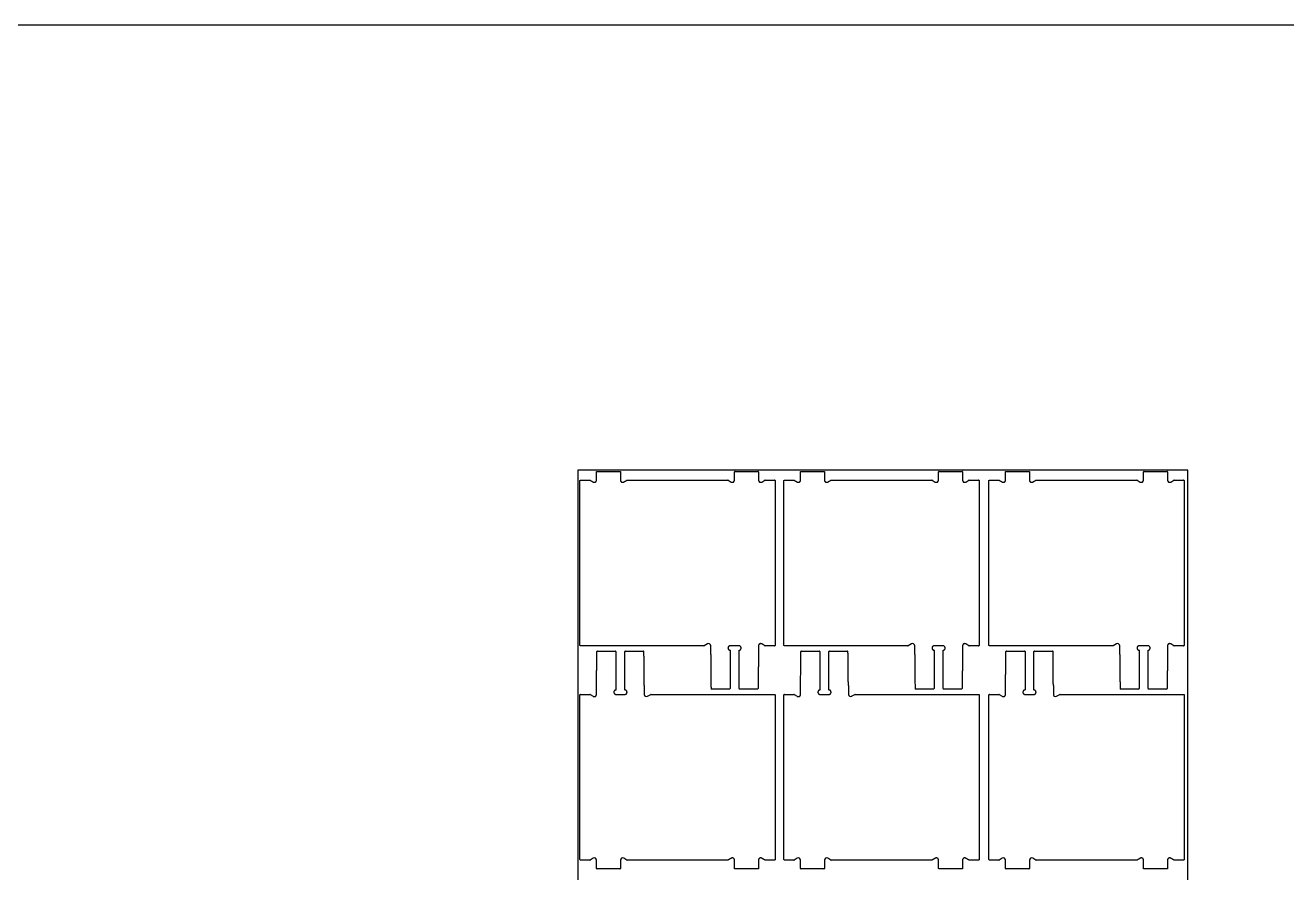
# Model space of a CAD drawing. Header units: millimetres. Extents: x -4641 to 5704, y -3753 to 2864.
# Drawn here: x 532 to 3118, y 1125 to 2864 of the extents above; entities that cross this region are included whole.
import ezdxf

# ---------------------------------------------------------------- set-up
doc = ezdxf.new("R2010")
doc.units = ezdxf.units.MM
doc.header["$MEASUREMENT"] = 0
doc.layers.add('Default', color=18, linetype='Continuous', true_color=0x000000)
doc.layers.add('Layer 02', color=1, linetype='Continuous', true_color=0xff0000)

msp = doc.modelspace()

# ---------------------------------------------------------------- linework, layer by layer
at = {"layer": 'Default'}
for p, q in [((1986, 1930.5, -0.1), (1986, 1947.5, -0.1)), ((1987, 1948.5, -0.1), (2034, 1948.5, -0.1)), ((2035, 1947.5, -0.1), (2035, 1930.5, -0.1)), ((2404.3, 1930.5, -0.1), (2404.3, 1947.5, -0.1)), ((2405.3, 1948.5, -0.1), (2452.3, 1948.5, -0.1)), ((2453.3, 1947.5, -0.1), (2453.3, 1930.5, -0.1)), ((2824.5, 1930.5, -0.1), (2824.5, 1947.5, -0.1)), ((2825.5, 1948.5, -0.1), (2872.5, 1948.5, -0.1)), ((2873.5, 1947.5, -0.1), (2873.5, 1930.5, -0.1)), ((1972.7, 1930.4, -0.1), (1979.2, 1926.6, -0.1)), ((2041.7, 1926.6, -0.1), (2048.3, 1930.4, -0.1)), ((2048.8, 1930.5, -0.1), (2068, 1930.5, -0.1)), ((2069, 1929.5, -0.1), (2069, 1591.5, -0.1)), ((2391, 1930.4, -0.1), (2397.5, 1926.6, -0.1)), ((2460, 1926.6, -0.1), (2466.5, 1930.4, -0.1)), ((2467, 1930.5, -0.1), (2486.3, 1930.5, -0.1)), ((2487.3, 1929.5, -0.1), (2487.3, 1591.5, -0.1)), ((2811.3, 1930.4, -0.1), (2817.8, 1926.6, -0.1)), ((2880.3, 1926.6, -0.1), (2886.8, 1930.4, -0.1)), ((2887.3, 1930.5, -0.1), (2906.5, 1930.5, -0.1)), ((2907.5, 1929.5, -0.1), (2907.5, 1591.5, -0.1)), ((1704.7, 1579.6, -0.1), (1741.8, 1579.6, -0.1)), ((1742.8, 1578.6, -0.1), (1742.8, 1500.4, -0.1)), ((1761.1, 1500.4, -0.1), (1761.1, 1578.6, -0.1)), ((1762.1, 1579.6, -0.1), (1799.2, 1579.6, -0.1)), ((1930.2, 1594.4, -0.1), (1923.7, 1590.7, -0.1)), ((1937, 1572.5, -0.1), (1937, 1590.5, -0.1)), ((1976.8, 1581, -0.1), (1976.8, 1502.8, -0.1)), ((1995, 1590.5, -0.1), (1977, 1590.5, -0.1)), ((1995.1, 1502.8, -0.1), (1995.1, 1581, -0.1)), ((2048.3, 1590.7, -0.1), (2041.7, 1594.4, -0.1)), ((2068, 1590.5, -0.1), (2048.8, 1590.5, -0.1)), ((2123, 1579.6, -0.1), (2160.1, 1579.6, -0.1)), ((2161.1, 1578.6, -0.1), (2161.1, 1500.4, -0.1)), ((2179.4, 1500.4, -0.1), (2179.4, 1578.6, -0.1)), ((2180.4, 1579.6, -0.1), (2217.5, 1579.6, -0.1)), ((2348.5, 1594.4, -0.1), (2342, 1590.7, -0.1)), ((2355.3, 1572.5, -0.1), (2355.3, 1590.5, -0.1)), ((2395.1, 1581, -0.1), (2395.1, 1502.8, -0.1)), ((2413.3, 1590.5, -0.1), (2395.3, 1590.5, -0.1)), ((2413.4, 1502.8, -0.1), (2413.4, 1581, -0.1)), ((2466.5, 1590.7, -0.1), (2460, 1594.4, -0.1)), ((2486.3, 1590.5, -0.1), (2467, 1590.5, -0.1)), ((2543.3, 1579.6, -0.1), (2580.4, 1579.6, -0.1)), ((2581.4, 1578.6, -0.1), (2581.4, 1500.4, -0.1)), ((2599.7, 1500.4, -0.1), (2599.7, 1578.6, -0.1)), ((2600.7, 1579.6, -0.1), (2637.8, 1579.6, -0.1)), ((2768.8, 1594.4, -0.1), (2762.3, 1590.7, -0.1)), ((2775.5, 1572.5, -0.1), (2775.5, 1590.5, -0.1)), ((2815.4, 1581, -0.1), (2815.4, 1502.8, -0.1)), ((2833.5, 1590.5, -0.1), (2815.5, 1590.5, -0.1)), ((2833.7, 1502.8, -0.1), (2833.7, 1581, -0.1)), ((2886.8, 1590.7, -0.1), (2880.3, 1594.4, -0.1)), ((2906.5, 1590.5, -0.1), (2887.3, 1590.5, -0.1)), ((1801, 1508.9, -0.1), (1801, 1490.9, -0.1)), ((1975.8, 1501.8, -0.1), (1938.7, 1501.8, -0.1)), ((2033.2, 1501.8, -0.1), (1996.1, 1501.8, -0.1)), ((2219.3, 1508.9, -0.1), (2219.3, 1490.9, -0.1)), ((2394.1, 1501.8, -0.1), (2357, 1501.8, -0.1)), ((2451.5, 1501.8, -0.1), (2414.4, 1501.8, -0.1)), ((2639.5, 1508.9, -0.1), (2639.5, 1490.9, -0.1)), ((2814.4, 1501.8, -0.1), (2777.3, 1501.8, -0.1)), ((2871.8, 1501.8, -0.1), (2834.7, 1501.8, -0.1)), ((1669, 1151.9, -0.1), (1669, 1489.9, -0.1)), ((1670, 1490.9, -0.1), (1689.2, 1490.9, -0.1)), ((1689.7, 1490.8, -0.1), (1696.2, 1487, -0.1)), ((1743, 1490.9, -0.1), (1761, 1490.9, -0.1)), ((1807.7, 1487, -0.1), (1814.3, 1490.8, -0.1)), ((2087.3, 1151.9, -0.1), (2087.3, 1489.9, -0.1)), ((2088.3, 1490.9, -0.1), (2107.5, 1490.9, -0.1)), ((2108, 1490.8, -0.1), (2114.5, 1487, -0.1)), ((2161.3, 1490.9, -0.1), (2179.3, 1490.9, -0.1)), ((2226, 1487, -0.1), (2232.5, 1490.8, -0.1)), ((2507.5, 1151.9, -0.1), (2507.5, 1489.9, -0.1)), ((2508.5, 1490.9, -0.1), (2527.8, 1490.9, -0.1)), ((2528.3, 1490.8, -0.1), (2534.8, 1487, -0.1)), ((2581.5, 1490.9, -0.1), (2599.5, 1490.9, -0.1)), ((2646.3, 1487, -0.1), (2652.8, 1490.8, -0.1)), ((1689.2, 1150.9, -0.1), (1670, 1150.9, -0.1)), ((1696.2, 1154.8, -0.1), (1689.7, 1151, -0.1)), ((1703, 1133.9, -0.1), (1703, 1150.9, -0.1)), ((1752, 1150.9, -0.1), (1752, 1133.9, -0.1)), ((1765.3, 1151, -0.1), (1758.7, 1154.8, -0.1)), ((2107.5, 1150.9, -0.1), (2088.3, 1150.9, -0.1)), ((2114.5, 1154.8, -0.1), (2108, 1151, -0.1)), ((2121.3, 1133.9, -0.1), (2121.3, 1150.9, -0.1)), ((2170.3, 1150.9, -0.1), (2170.3, 1133.9, -0.1)), ((2183.5, 1151, -0.1), (2177, 1154.8, -0.1)), ((2527.8, 1150.9, -0.1), (2508.5, 1150.9, -0.1)), ((2534.8, 1154.8, -0.1), (2528.3, 1151, -0.1)), ((2541.5, 1133.9, -0.1), (2541.5, 1150.9, -0.1)), ((2590.5, 1150.9, -0.1), (2590.5, 1133.9, -0.1)), ((2603.8, 1151, -0.1), (2597.3, 1154.8, -0.1)), ((1751, 1132.9, -0.1), (1704, 1132.9, -0.1)), ((2169.3, 1132.9, -0.1), (2122.3, 1132.9, -0.1)), ((2589.5, 1132.9, -0.1), (2542.5, 1132.9, -0.1))]:
    msp.add_line(p, q, dxfattribs=at)
for centre, radius, start, end in [((1987, 1947.5, -0.1), 1, 90, 180), ((2034, 1947.5, -0.1), 1, 360, 90), ((2405.3, 1947.5, -0.1), 1, 90, 180), ((2452.3, 1947.5, -0.1), 1, 360, 90), ((2825.5, 1947.5, -0.1), 1, 90, 180), ((2872.5, 1947.5, -0.1), 1, 360, 90), ((1972.2, 1929.5, -0.1), 1, 60.0416, 90), ((1981.5, 1930.5, -0.1), 4.5, 240.0415, 0), ((2039.5, 1930.5, -0.1), 4.5, 180, 299.9585), ((2048.8, 1929.5, -0.1), 1, 90, 119.9584), ((2068, 1929.5, -0.1), 1, 360, 90), ((2390.5, 1929.5, -0.1), 1, 60.0416, 90), ((2399.8, 1930.5, -0.1), 4.5, 240.0415, 0), ((2457.8, 1930.5, -0.1), 4.5, 180, 299.9585), ((2467, 1929.5, -0.1), 1, 90, 119.9584), ((2486.3, 1929.5, -0.1), 1, 360, 90), ((2810.8, 1929.5, -0.1), 1, 60.0416, 90), ((2820, 1930.5, -0.1), 4.5, 240.0415, 0), ((2878, 1930.5, -0.1), 4.5, 180, 299.9585), ((2887.3, 1929.5, -0.1), 1, 90, 119.9584), ((2906.5, 1929.5, -0.1), 1, 360, 90), ((1704.7, 1578.6, -0.1), 1, 90, 179.3999), ((1741.8, 1578.6, -0.1), 1, 0, 90), ((1762.1, 1578.6, -0.1), 1, 90, 180), ((1799.2, 1578.6, -0.1), 1, 0.6001, 90), ((1923.2, 1591.5, -0.1), 1, 270.0001, 299.9584), ((1932.5, 1590.5, -0.1), 4.5, 360, 119.9585), ((1976.3, 1581, -0.1), 0.5, 0, 84.2608), ((2048.8, 1591.5, -0.1), 1, 240.0416, 269.9999), ((2068, 1591.5, -0.1), 1, 270, 360), ((2123, 1578.6, -0.1), 1, 90, 179.3999), ((2160.1, 1578.6, -0.1), 1, 0, 90), ((2180.4, 1578.6, -0.1), 1, 90, 180), ((2217.5, 1578.6, -0.1), 1, 0.6001, 90), ((2341.5, 1591.5, -0.1), 1, 270.0001, 299.9584), ((2350.8, 1590.5, -0.1), 4.5, 360, 119.9585), ((2394.6, 1581, -0.1), 0.5, 0, 84.2608), ((2467, 1591.5, -0.1), 1, 240.0416, 269.9999), ((2486.3, 1591.5, -0.1), 1, 270, 360), ((2543.3, 1578.6, -0.1), 1, 90, 179.3999), ((2580.4, 1578.6, -0.1), 1, 0, 90), ((2600.7, 1578.6, -0.1), 1, 90, 180), ((2637.8, 1578.6, -0.1), 1, 0.6001, 90), ((2761.8, 1591.5, -0.1), 1, 270.0001, 299.9584), ((2771, 1590.5, -0.1), 4.5, 360, 119.9585), ((2814.9, 1581, -0.1), 0.5, 0, 84.2608), ((2887.3, 1591.5, -0.1), 1, 240.0416, 269.9999), ((2906.5, 1591.5, -0.1), 1, 270, 360), ((1761.6, 1500.4, -0.1), 0.5, 180, 264.2608), ((1938.7, 1502.8, -0.1), 1, 180.6001, 270), ((1975.8, 1502.8, -0.1), 1, 270, 360), ((1996.1, 1502.8, -0.1), 1, 180, 270), ((2033.2, 1502.8, -0.1), 1, 270, 359.3999), ((2179.9, 1500.4, -0.1), 0.5, 180, 264.2608), ((2357, 1502.8, -0.1), 1, 180.6001, 270), ((2394.1, 1502.8, -0.1), 1, 270, 360), ((2414.4, 1502.8, -0.1), 1, 180, 270), ((2451.5, 1502.8, -0.1), 1, 270, 359.3999), ((2600.2, 1500.4, -0.1), 0.5, 180, 264.2608), ((2777.3, 1502.8, -0.1), 1, 180.6001, 270), ((2814.4, 1502.8, -0.1), 1, 270, 360), ((2834.7, 1502.8, -0.1), 1, 180, 270), ((2871.8, 1502.8, -0.1), 1, 270, 359.3999), ((1670, 1489.9, -0.1), 1, 90, 180), ((1689.2, 1489.9, -0.1), 1, 60.0416, 89.9999), ((1805.5, 1490.9, -0.1), 4.5, 180, 299.9585), ((1814.8, 1489.9, -0.1), 1, 90.0001, 119.9584), ((2088.3, 1489.9, -0.1), 1, 90, 180), ((2107.5, 1489.9, -0.1), 1, 60.0416, 89.9999), ((2223.8, 1490.9, -0.1), 4.5, 180, 299.9585), ((2233, 1489.9, -0.1), 1, 90.0001, 119.9584), ((2508.5, 1489.9, -0.1), 1, 90, 180), ((2527.8, 1489.9, -0.1), 1, 60.0416, 89.9999), ((2644, 1490.9, -0.1), 4.5, 180, 299.9585), ((2653.3, 1489.9, -0.1), 1, 90.0001, 119.9584), ((1670, 1151.9, -0.1), 1, 180, 270), ((1689.2, 1151.9, -0.1), 1, 270, 299.9584), ((1698.5, 1150.9, -0.1), 4.5, 360, 119.9585), ((1756.5, 1150.9, -0.1), 4.5, 60.0415, 180), ((1765.8, 1151.9, -0.1), 1, 240.0416, 270), ((2088.3, 1151.9, -0.1), 1, 180, 270), ((2107.5, 1151.9, -0.1), 1, 270, 299.9584), ((2116.8, 1150.9, -0.1), 4.5, 360, 119.9585), ((2174.8, 1150.9, -0.1), 4.5, 60.0415, 180), ((2184, 1151.9, -0.1), 1, 240.0416, 270), ((2508.5, 1151.9, -0.1), 1, 180, 270), ((2527.8, 1151.9, -0.1), 1, 270, 299.9584), ((2537, 1150.9, -0.1), 4.5, 360, 119.9585), ((2595, 1150.9, -0.1), 4.5, 60.0415, 180), ((2604.3, 1151.9, -0.1), 1, 240.0416, 270), ((1704, 1133.9, -0.1), 1, 180, 270), ((1751, 1133.9, -0.1), 1, 270, 0), ((2122.3, 1133.9, -0.1), 1, 180, 270), ((2169.3, 1133.9, -0.1), 1, 270, 0), ((2542.5, 1133.9, -0.1), 1, 180, 270), ((2589.5, 1133.9, -0.1), 1, 270, 0)]:
    msp.add_arc(centre, radius, start, end, dxfattribs=at)
for points, weights in [([(1703, 1947.5, -0.1), (1703, 1948.5, -0.1), (1704, 1948.5, -0.1)], [1, 0.707106781187, 1]), ([(1751, 1948.5, -0.1), (1752, 1948.5, -0.1), (1752, 1947.5, -0.1)], [1, 0.707106781185, 1]), ([(2121.3, 1947.5, -0.1), (2121.3, 1948.5, -0.1), (2122.3, 1948.5, -0.1)], [1, 0.707106781187, 1]), ([(2169.3, 1948.5, -0.1), (2170.3, 1948.5, -0.1), (2170.3, 1947.5, -0.1)], [1, 0.707106781185, 1]), ([(2541.5, 1947.5, -0.1), (2541.5, 1948.5, -0.1), (2542.5, 1948.5, -0.1)], [1, 0.707106781187, 1]), ([(2589.5, 1948.5, -0.1), (2590.5, 1948.5, -0.1), (2590.5, 1947.5, -0.1)], [1, 0.707106781185, 1]), ([(1669, 1929.5, -0.1), (1669, 1930.5, -0.1), (1670, 1930.5, -0.1)], [1, 0.707106781188, 1]), ([(1689.2, 1930.5, -0.1), (1689.5, 1930.5, -0.1), (1689.7, 1930.4, -0.1)], [1, 0.966019737263, 1]), ([(1765.3, 1930.4, -0.1), (1765.5, 1930.5, -0.1), (1765.8, 1930.5, -0.1)], [1, 0.966019746826, 1]), ([(2087.3, 1929.5, -0.1), (2087.3, 1930.5, -0.1), (2088.3, 1930.5, -0.1)], [1, 0.707106781188, 1]), ([(2107.5, 1930.5, -0.1), (2107.8, 1930.5, -0.1), (2108, 1930.4, -0.1)], [1, 0.966019737263, 1]), ([(2183.5, 1930.4, -0.1), (2183.8, 1930.5, -0.1), (2184, 1930.5, -0.1)], [1, 0.966019746826, 1]), ([(2507.5, 1929.5, -0.1), (2507.5, 1930.5, -0.1), (2508.5, 1930.5, -0.1)], [1, 0.707106781188, 1]), ([(2527.8, 1930.5, -0.1), (2528, 1930.5, -0.1), (2528.3, 1930.4, -0.1)], [1, 0.966019737263, 1]), ([(2603.8, 1930.4, -0.1), (2604.1, 1930.5, -0.1), (2604.3, 1930.5, -0.1)], [1, 0.966019746826, 1]), ([(1670, 1590.5, -0.1), (1669, 1590.5, -0.1), (1669, 1591.5, -0.1)], [1, 0.707106781188, 1]), ([(1995.1, 1581, -0.1), (1995.1, 1581.5, -0.1), (1995.6, 1581.5, -0.1)], [1.00000032687, 0.741620244096, 1.00000045007]), ([(2088.3, 1590.5, -0.1), (2087.3, 1590.5, -0.1), (2087.3, 1591.5, -0.1)], [1, 0.707106781188, 1]), ([(2413.4, 1581, -0.1), (2413.4, 1581.5, -0.1), (2413.9, 1581.5, -0.1)], [1.00000032687, 0.741620244096, 1.00000045007]), ([(2508.5, 1590.5, -0.1), (2507.5, 1590.5, -0.1), (2507.5, 1591.5, -0.1)], [1, 0.707106781188, 1]), ([(2833.7, 1581, -0.1), (2833.7, 1581.5, -0.1), (2834.1, 1581.5, -0.1)], [1.00000032687, 0.741620244096, 1.00000045007]), ([(1742.8, 1500.4, -0.1), (1742.8, 1499.9, -0.1), (1742.4, 1499.9, -0.1)], [1.00000032687, 0.741620244096, 1.00000045007]), ([(2161.1, 1500.4, -0.1), (2161.1, 1499.9, -0.1), (2160.7, 1499.9, -0.1)], [1.00000032687, 0.741620244096, 1.00000045007]), ([(2581.4, 1500.4, -0.1), (2581.4, 1499.9, -0.1), (2580.9, 1499.9, -0.1)], [1.00000032687, 0.741620244096, 1.00000045007]), ([(2068, 1490.9, -0.1), (2069, 1490.9, -0.1), (2069, 1489.9, -0.1)], [1, 0.707106781188, 1]), ([(2486.3, 1490.9, -0.1), (2487.3, 1490.9, -0.1), (2487.3, 1489.9, -0.1)], [1, 0.707106781188, 1]), ([(2906.5, 1490.9, -0.1), (2907.5, 1490.9, -0.1), (2907.5, 1489.9, -0.1)], [1, 0.707106781188, 1]), ([(1972.7, 1151, -0.1), (1972.5, 1150.9, -0.1), (1972.2, 1150.9, -0.1)], [1, 0.966019746826, 1]), ([(2048.8, 1150.9, -0.1), (2048.5, 1150.9, -0.1), (2048.3, 1151, -0.1)], [1, 0.966019737263, 1]), ([(2069, 1151.9, -0.1), (2069, 1150.9, -0.1), (2068, 1150.9, -0.1)], [1, 0.707106781188, 1]), ([(2391, 1151, -0.1), (2390.8, 1150.9, -0.1), (2390.5, 1150.9, -0.1)], [1, 0.966019746826, 1]), ([(2467, 1150.9, -0.1), (2466.8, 1150.9, -0.1), (2466.5, 1151, -0.1)], [1, 0.966019737263, 1]), ([(2487.3, 1151.9, -0.1), (2487.3, 1150.9, -0.1), (2486.3, 1150.9, -0.1)], [1, 0.707106781188, 1]), ([(2811.3, 1151, -0.1), (2811, 1150.9, -0.1), (2810.8, 1150.9, -0.1)], [1, 0.966019746826, 1]), ([(2887.3, 1150.9, -0.1), (2887.1, 1150.9, -0.1), (2886.8, 1151, -0.1)], [1, 0.966019737263, 1]), ([(2907.5, 1151.9, -0.1), (2907.5, 1150.9, -0.1), (2906.5, 1150.9, -0.1)], [1, 0.707106781188, 1]), ([(1987, 1132.9, -0.1), (1986, 1132.9, -0.1), (1986, 1133.9, -0.1)], [1, 0.707106781185, 1]), ([(2035, 1133.9, -0.1), (2035, 1132.9, -0.1), (2034, 1132.9, -0.1)], [1, 0.707106781187, 1]), ([(2405.3, 1132.9, -0.1), (2404.3, 1132.9, -0.1), (2404.3, 1133.9, -0.1)], [1, 0.707106781185, 1]), ([(2453.3, 1133.9, -0.1), (2453.3, 1132.9, -0.1), (2452.3, 1132.9, -0.1)], [1, 0.707106781187, 1]), ([(2825.5, 1132.9, -0.1), (2824.5, 1132.9, -0.1), (2824.5, 1133.9, -0.1)], [1, 0.707106781185, 1]), ([(2873.5, 1133.9, -0.1), (2873.5, 1132.9, -0.1), (2872.5, 1132.9, -0.1)], [1, 0.707106781187, 1])]:
    msp.add_rational_spline(points, weights, degree=2, dxfattribs=at)
for points in [[(1703, 1930.5, -0.1), (1703, 1939, -0.1), (1703, 1947.5, -0.1)], [(1704, 1948.5, -0.1), (1727.5, 1948.5, -0.1), (1751, 1948.5, -0.1)], [(1752, 1947.5, -0.1), (1752, 1939, -0.1), (1752, 1930.5, -0.1)], [(2121.3, 1930.5, -0.1), (2121.3, 1939, -0.1), (2121.3, 1947.5, -0.1)], [(2122.3, 1948.5, -0.1), (2145.8, 1948.5, -0.1), (2169.3, 1948.5, -0.1)], [(2170.3, 1947.5, -0.1), (2170.3, 1939, -0.1), (2170.3, 1930.5, -0.1)], [(2541.5, 1930.5, -0.1), (2541.5, 1939, -0.1), (2541.5, 1947.5, -0.1)], [(2542.5, 1948.5, -0.1), (2566, 1948.5, -0.1), (2589.5, 1948.5, -0.1)], [(2590.5, 1947.5, -0.1), (2590.5, 1939, -0.1), (2590.5, 1930.5, -0.1)], [(1669, 1591.5, -0.1), (1669, 1760.5, -0.1), (1669, 1929.5, -0.1)], [(1670, 1930.5, -0.1), (1679.6, 1930.5, -0.1), (1689.2, 1930.5, -0.1)], [(1689.7, 1930.4, -0.1), (1693, 1928.5, -0.1), (1696.2, 1926.6, -0.1)], [(1758.7, 1926.6, -0.1), (1762, 1928.5, -0.1), (1765.3, 1930.4, -0.1)], [(1765.8, 1930.5, -0.1), (1869, 1930.5, -0.1), (1972.2, 1930.5, -0.1)], [(2087.3, 1591.5, -0.1), (2087.3, 1760.5, -0.1), (2087.3, 1929.5, -0.1)], [(2088.3, 1930.5, -0.1), (2097.9, 1930.5, -0.1), (2107.5, 1930.5, -0.1)], [(2108, 1930.4, -0.1), (2111.2, 1928.5, -0.1), (2114.5, 1926.6, -0.1)], [(2177, 1926.6, -0.1), (2180.3, 1928.5, -0.1), (2183.5, 1930.4, -0.1)], [(2184, 1930.5, -0.1), (2287.3, 1930.5, -0.1), (2390.5, 1930.5, -0.1)], [(2507.5, 1591.5, -0.1), (2507.5, 1760.5, -0.1), (2507.5, 1929.5, -0.1)], [(2508.5, 1930.5, -0.1), (2518.2, 1930.5, -0.1), (2527.8, 1930.5, -0.1)], [(2528.3, 1930.4, -0.1), (2531.5, 1928.5, -0.1), (2534.8, 1926.6, -0.1)], [(2597.3, 1926.6, -0.1), (2600.6, 1928.5, -0.1), (2603.8, 1930.4, -0.1)], [(2604.3, 1930.5, -0.1), (2707.5, 1930.5, -0.1), (2810.8, 1930.5, -0.1)], [(1923.2, 1590.5, -0.1), (1796.6, 1590.5, -0.1), (1670, 1590.5, -0.1)], [(1703, 1508.9, -0.1), (1703.3, 1543.8, -0.1), (1703.7, 1578.6, -0.1)], [(1801, 1508.9, -0.1), (1800.6, 1543.8, -0.1), (1800.2, 1578.6, -0.1)], [(2341.5, 1590.5, -0.1), (2214.9, 1590.5, -0.1), (2088.3, 1590.5, -0.1)], [(2121.3, 1508.9, -0.1), (2121.6, 1543.8, -0.1), (2122, 1578.6, -0.1)], [(2219.3, 1508.9, -0.1), (2218.9, 1543.8, -0.1), (2218.5, 1578.6, -0.1)], [(2761.8, 1590.5, -0.1), (2635.2, 1590.5, -0.1), (2508.5, 1590.5, -0.1)], [(2541.5, 1508.9, -0.1), (2541.9, 1543.8, -0.1), (2542.3, 1578.6, -0.1)], [(2639.5, 1508.9, -0.1), (2639.2, 1543.8, -0.1), (2638.8, 1578.6, -0.1)], [(1937, 1572.5, -0.1), (1937.3, 1537.6, -0.1), (1937.7, 1502.8, -0.1)], [(2035, 1572.5, -0.1), (2034.6, 1537.6, -0.1), (2034.2, 1502.8, -0.1)], [(2355.3, 1572.5, -0.1), (2355.6, 1537.6, -0.1), (2356, 1502.8, -0.1)], [(2453.3, 1572.5, -0.1), (2452.9, 1537.6, -0.1), (2452.5, 1502.8, -0.1)], [(2775.5, 1572.5, -0.1), (2775.9, 1537.6, -0.1), (2776.3, 1502.8, -0.1)], [(2873.5, 1572.5, -0.1), (2873.2, 1537.6, -0.1), (2872.8, 1502.8, -0.1)], [(1814.8, 1490.9, -0.1), (1941.4, 1490.9, -0.1), (2068, 1490.9, -0.1)], [(2069, 1489.9, -0.1), (2069, 1320.9, -0.1), (2069, 1151.9, -0.1)], [(2233, 1490.9, -0.1), (2359.7, 1490.9, -0.1), (2486.3, 1490.9, -0.1)], [(2487.3, 1489.9, -0.1), (2487.3, 1320.9, -0.1), (2487.3, 1151.9, -0.1)], [(2653.3, 1490.9, -0.1), (2779.9, 1490.9, -0.1), (2906.5, 1490.9, -0.1)], [(2907.5, 1489.9, -0.1), (2907.5, 1320.9, -0.1), (2907.5, 1151.9, -0.1)], [(1972.2, 1150.9, -0.1), (1869, 1150.9, -0.1), (1765.8, 1150.9, -0.1)], [(1979.2, 1154.8, -0.1), (1976, 1152.9, -0.1), (1972.7, 1151, -0.1)], [(1986, 1133.9, -0.1), (1986, 1142.4, -0.1), (1986, 1150.9, -0.1)], [(2035, 1150.9, -0.1), (2035, 1142.4, -0.1), (2035, 1133.9, -0.1)], [(2048.3, 1151, -0.1), (2045, 1152.9, -0.1), (2041.7, 1154.8, -0.1)], [(2068, 1150.9, -0.1), (2058.4, 1150.9, -0.1), (2048.8, 1150.9, -0.1)], [(2390.5, 1150.9, -0.1), (2287.3, 1150.9, -0.1), (2184, 1150.9, -0.1)], [(2397.5, 1154.8, -0.1), (2394.2, 1152.9, -0.1), (2391, 1151, -0.1)], [(2404.3, 1133.9, -0.1), (2404.3, 1142.4, -0.1), (2404.3, 1150.9, -0.1)], [(2453.3, 1150.9, -0.1), (2453.3, 1142.4, -0.1), (2453.3, 1133.9, -0.1)], [(2466.5, 1151, -0.1), (2463.3, 1152.9, -0.1), (2460, 1154.8, -0.1)], [(2486.3, 1150.9, -0.1), (2476.7, 1150.9, -0.1), (2467, 1150.9, -0.1)], [(2810.8, 1150.9, -0.1), (2707.5, 1150.9, -0.1), (2604.3, 1150.9, -0.1)], [(2817.8, 1154.8, -0.1), (2814.5, 1152.9, -0.1), (2811.3, 1151, -0.1)], [(2824.5, 1133.9, -0.1), (2824.5, 1142.4, -0.1), (2824.5, 1150.9, -0.1)], [(2873.5, 1150.9, -0.1), (2873.5, 1142.4, -0.1), (2873.5, 1133.9, -0.1)], [(2886.8, 1151, -0.1), (2883.6, 1152.9, -0.1), (2880.3, 1154.8, -0.1)], [(2906.5, 1150.9, -0.1), (2896.9, 1150.9, -0.1), (2887.3, 1150.9, -0.1)], [(2034, 1132.9, -0.1), (2010.5, 1132.9, -0.1), (1987, 1132.9, -0.1)], [(2452.3, 1132.9, -0.1), (2428.8, 1132.9, -0.1), (2405.3, 1132.9, -0.1)], [(2872.5, 1132.9, -0.1), (2849, 1132.9, -0.1), (2825.5, 1132.9, -0.1)]]:
    msp.add_open_spline(points, degree=2, dxfattribs=at)
for points, weights, knots in [([(1696.2, 1926.6, -0.1), (1698.5, 1925.3, -0.1), (1700.7, 1926.6, -0.1), (1703, 1927.9, -0.1), (1703, 1930.5, -0.1)], [1, 0.866115967044, 1, 0.866115967044, 1], [3053.643488, 3053.643488, 3053.643488, 3058.354248, 3058.354248, 3063.065009, 3063.065009, 3063.065009]), ([(1752, 1930.5, -0.1), (1752, 1927.9, -0.1), (1754.2, 1926.6, -0.1), (1756.5, 1925.3, -0.1), (1758.7, 1926.6, -0.1)], [1, 0.866115967044, 1, 0.866115967044, 1], [3179.206602, 3179.206602, 3179.206602, 3183.917362, 3183.917362, 3188.628122, 3188.628122, 3188.628122]), ([(2114.5, 1926.6, -0.1), (2116.8, 1925.3, -0.1), (2119, 1926.6, -0.1), (2121.3, 1927.9, -0.1), (2121.3, 1930.5, -0.1)], [1, 0.866115967044, 1, 0.866115967044, 1], [3053.643488, 3053.643488, 3053.643488, 3058.354248, 3058.354248, 3063.065009, 3063.065009, 3063.065009]), ([(2170.3, 1930.5, -0.1), (2170.3, 1927.9, -0.1), (2172.5, 1926.6, -0.1), (2174.8, 1925.3, -0.1), (2177, 1926.6, -0.1)], [1, 0.866115967044, 1, 0.866115967044, 1], [3179.206602, 3179.206602, 3179.206602, 3183.917362, 3183.917362, 3188.628122, 3188.628122, 3188.628122]), ([(2534.8, 1926.6, -0.1), (2537, 1925.3, -0.1), (2539.3, 1926.6, -0.1), (2541.5, 1927.9, -0.1), (2541.5, 1930.5, -0.1)], [1, 0.866115967044, 1, 0.866115967044, 1], [3053.643488, 3053.643488, 3053.643488, 3058.354248, 3058.354248, 3063.065009, 3063.065009, 3063.065009]), ([(2590.5, 1930.5, -0.1), (2590.5, 1927.9, -0.1), (2592.8, 1926.6, -0.1), (2595, 1925.3, -0.1), (2597.3, 1926.6, -0.1)], [1, 0.866115967044, 1, 0.866115967044, 1], [3179.206602, 3179.206602, 3179.206602, 3183.917362, 3183.917362, 3188.628122, 3188.628122, 3188.628122]), ([(1977, 1590.5, -0.1), (1972.5, 1590.5, -0.1), (1972.5, 1586, -0.1), (1972.5, 1581.9, -0.1), (1976.4, 1581.5, -0.1)], [1.03934555249, 0.734928288159, 1.03934555249, 0.756069053245, 1.00000033376], [2316.209687, 2316.209687, 2316.209687, 2323.278271, 2323.278271, 2329.855966, 2329.855966, 2329.855966]), ([(1995.6, 1581.5, -0.1), (1999.5, 1581.9, -0.1), (1999.5, 1586, -0.1), (1999.5, 1590.5, -0.1), (1995, 1590.5, -0.1)], [1.00000045007, 0.756068985707, 1.03934555249, 0.734928288159, 1.03934555249], [2284.563408, 2284.563408, 2284.563408, 2291.141104, 2291.141104, 2298.209687, 2298.209687, 2298.209687]), ([(2041.7, 1594.4, -0.1), (2039.5, 1595.7, -0.1), (2037.2, 1594.4, -0.1), (2035, 1593.1, -0.1), (2035, 1590.5, -0.1)], [1.0000001668, 0.866116312938, 1.00000039071, 0.866116232904, 1.00000032687], [3793.551812, 3793.551812, 3793.551812, 3798.262571, 3798.262571, 3802.973332, 3802.973332, 3802.973332]), ([(2395.3, 1590.5, -0.1), (2390.8, 1590.5, -0.1), (2390.8, 1586, -0.1), (2390.8, 1581.9, -0.1), (2394.7, 1581.5, -0.1)], [1.03934555249, 0.734928288159, 1.03934555249, 0.756069053245, 1.00000033376], [2316.209687, 2316.209687, 2316.209687, 2323.278271, 2323.278271, 2329.855966, 2329.855966, 2329.855966]), ([(2413.9, 1581.5, -0.1), (2417.8, 1581.9, -0.1), (2417.8, 1586, -0.1), (2417.8, 1590.5, -0.1), (2413.3, 1590.5, -0.1)], [1.00000045007, 0.756068985707, 1.03934555249, 0.734928288159, 1.03934555249], [2284.563408, 2284.563408, 2284.563408, 2291.141104, 2291.141104, 2298.209687, 2298.209687, 2298.209687]), ([(2460, 1594.4, -0.1), (2457.8, 1595.7, -0.1), (2455.5, 1594.4, -0.1), (2453.3, 1593.1, -0.1), (2453.3, 1590.5, -0.1)], [1.0000001668, 0.866116312938, 1.00000039071, 0.866116232904, 1.00000032687], [3793.551812, 3793.551812, 3793.551812, 3798.262571, 3798.262571, 3802.973332, 3802.973332, 3802.973332]), ([(2815.5, 1590.5, -0.1), (2811, 1590.5, -0.1), (2811, 1586, -0.1), (2811, 1581.9, -0.1), (2814.9, 1581.5, -0.1)], [1.03934555249, 0.734928288159, 1.03934555249, 0.756069053245, 1.00000033376], [2316.209687, 2316.209687, 2316.209687, 2323.278271, 2323.278271, 2329.855966, 2329.855966, 2329.855966]), ([(2834.1, 1581.5, -0.1), (2838, 1581.9, -0.1), (2838, 1586, -0.1), (2838, 1590.5, -0.1), (2833.5, 1590.5, -0.1)], [1.00000045007, 0.756068985707, 1.03934555249, 0.734928288159, 1.03934555249], [2284.563408, 2284.563408, 2284.563408, 2291.141104, 2291.141104, 2298.209687, 2298.209687, 2298.209687]), ([(2880.3, 1594.4, -0.1), (2878, 1595.7, -0.1), (2875.8, 1594.4, -0.1), (2873.5, 1593.1, -0.1), (2873.5, 1590.5, -0.1)], [1.0000001668, 0.866116312938, 1.00000039071, 0.866116232904, 1.00000032687], [3793.551812, 3793.551812, 3793.551812, 3798.262571, 3798.262571, 3802.973332, 3802.973332, 3802.973332]), ([(1696.2, 1487, -0.1), (1698.5, 1485.7, -0.1), (1700.7, 1487, -0.1), (1703, 1488.3, -0.1), (1703, 1490.9, -0.1)], [1.0000001668, 0.866116312938, 1.00000039071, 0.866116232904, 1.00000032687], [3793.551812, 3793.551812, 3793.551812, 3798.262571, 3798.262571, 3802.973332, 3802.973332, 3802.973332]), ([(1742.4, 1499.9, -0.1), (1738.5, 1499.5, -0.1), (1738.5, 1495.4, -0.1), (1738.5, 1490.9, -0.1), (1743, 1490.9, -0.1)], [1.00000045007, 0.756068985707, 1.03934555249, 0.734928288159, 1.03934555249], [2284.563408, 2284.563408, 2284.563408, 2291.141104, 2291.141104, 2298.209687, 2298.209687, 2298.209687]), ([(1761, 1490.9, -0.1), (1765.5, 1490.9, -0.1), (1765.5, 1495.4, -0.1), (1765.5, 1499.5, -0.1), (1761.6, 1499.9, -0.1)], [1.03934555249, 0.734928288159, 1.03934555249, 0.756069053245, 1.00000033376], [2316.209687, 2316.209687, 2316.209687, 2323.278271, 2323.278271, 2329.855966, 2329.855966, 2329.855966]), ([(2114.5, 1487, -0.1), (2116.8, 1485.7, -0.1), (2119, 1487, -0.1), (2121.3, 1488.3, -0.1), (2121.3, 1490.9, -0.1)], [1.0000001668, 0.866116312938, 1.00000039071, 0.866116232904, 1.00000032687], [3793.551812, 3793.551812, 3793.551812, 3798.262571, 3798.262571, 3802.973332, 3802.973332, 3802.973332]), ([(2160.7, 1499.9, -0.1), (2156.8, 1499.5, -0.1), (2156.8, 1495.4, -0.1), (2156.8, 1490.9, -0.1), (2161.3, 1490.9, -0.1)], [1.00000045007, 0.756068985707, 1.03934555249, 0.734928288159, 1.03934555249], [2284.563408, 2284.563408, 2284.563408, 2291.141104, 2291.141104, 2298.209687, 2298.209687, 2298.209687]), ([(2179.3, 1490.9, -0.1), (2183.8, 1490.9, -0.1), (2183.8, 1495.4, -0.1), (2183.8, 1499.5, -0.1), (2179.9, 1499.9, -0.1)], [1.03934555249, 0.734928288159, 1.03934555249, 0.756069053245, 1.00000033376], [2316.209687, 2316.209687, 2316.209687, 2323.278271, 2323.278271, 2329.855966, 2329.855966, 2329.855966]), ([(2534.8, 1487, -0.1), (2537, 1485.7, -0.1), (2539.3, 1487, -0.1), (2541.5, 1488.3, -0.1), (2541.5, 1490.9, -0.1)], [1.0000001668, 0.866116312938, 1.00000039071, 0.866116232904, 1.00000032687], [3793.551812, 3793.551812, 3793.551812, 3798.262571, 3798.262571, 3802.973332, 3802.973332, 3802.973332]), ([(2580.9, 1499.9, -0.1), (2577, 1499.5, -0.1), (2577, 1495.4, -0.1), (2577, 1490.9, -0.1), (2581.5, 1490.9, -0.1)], [1.00000045007, 0.756068985707, 1.03934555249, 0.734928288159, 1.03934555249], [2284.563408, 2284.563408, 2284.563408, 2291.141104, 2291.141104, 2298.209687, 2298.209687, 2298.209687]), ([(2599.5, 1490.9, -0.1), (2604, 1490.9, -0.1), (2604, 1495.4, -0.1), (2604, 1499.5, -0.1), (2600.1, 1499.9, -0.1)], [1.03934555249, 0.734928288159, 1.03934555249, 0.756069053245, 1.00000033376], [2316.209687, 2316.209687, 2316.209687, 2323.278271, 2323.278271, 2329.855966, 2329.855966, 2329.855966]), ([(1986, 1150.9, -0.1), (1986, 1153.5, -0.1), (1983.7, 1154.8, -0.1), (1981.5, 1156.1, -0.1), (1979.2, 1154.8, -0.1)], [1, 0.866115967044, 1, 0.866115967044, 1], [3179.206602, 3179.206602, 3179.206602, 3183.917362, 3183.917362, 3188.628122, 3188.628122, 3188.628122]), ([(2041.7, 1154.8, -0.1), (2039.5, 1156.1, -0.1), (2037.2, 1154.8, -0.1), (2035, 1153.5, -0.1), (2035, 1150.9, -0.1)], [1, 0.866115967044, 1, 0.866115967044, 1], [3053.643488, 3053.643488, 3053.643488, 3058.354248, 3058.354248, 3063.065009, 3063.065009, 3063.065009]), ([(2404.3, 1150.9, -0.1), (2404.3, 1153.5, -0.1), (2402, 1154.8, -0.1), (2399.8, 1156.1, -0.1), (2397.5, 1154.8, -0.1)], [1, 0.866115967044, 1, 0.866115967044, 1], [3179.206602, 3179.206602, 3179.206602, 3183.917362, 3183.917362, 3188.628122, 3188.628122, 3188.628122]), ([(2460, 1154.8, -0.1), (2457.8, 1156.1, -0.1), (2455.5, 1154.8, -0.1), (2453.3, 1153.5, -0.1), (2453.3, 1150.9, -0.1)], [1, 0.866115967044, 1, 0.866115967044, 1], [3053.643488, 3053.643488, 3053.643488, 3058.354248, 3058.354248, 3063.065009, 3063.065009, 3063.065009]), ([(2824.5, 1150.9, -0.1), (2824.5, 1153.5, -0.1), (2822.3, 1154.8, -0.1), (2820, 1156.1, -0.1), (2817.8, 1154.8, -0.1)], [1, 0.866115967044, 1, 0.866115967044, 1], [3179.206602, 3179.206602, 3179.206602, 3183.917362, 3183.917362, 3188.628122, 3188.628122, 3188.628122]), ([(2880.3, 1154.8, -0.1), (2878, 1156.1, -0.1), (2875.8, 1154.8, -0.1), (2873.5, 1153.5, -0.1), (2873.5, 1150.9, -0.1)], [1, 0.866115967044, 1, 0.866115967044, 1], [3053.643488, 3053.643488, 3053.643488, 3058.354248, 3058.354248, 3063.065009, 3063.065009, 3063.065009])]:
    msp.add_rational_spline(points, weights, degree=2, knots=knots, dxfattribs=at)
for points in [[(2035, 1590.5, -0.1), (2035, 1581.5, -0.1), (2035, 1577.9, -0.1), (2035, 1572.5, -0.1)], [(2453.3, 1590.5, -0.1), (2453.3, 1581.5, -0.1), (2453.3, 1577.9, -0.1), (2453.3, 1572.5, -0.1)], [(2873.5, 1590.5, -0.1), (2873.5, 1581.5, -0.1), (2873.5, 1577.9, -0.1), (2873.5, 1572.5, -0.1)], [(1703, 1490.9, -0.1), (1703, 1499.9, -0.1), (1703, 1503.5, -0.1), (1703, 1508.9, -0.1)], [(2121.3, 1490.9, -0.1), (2121.3, 1499.9, -0.1), (2121.3, 1503.5, -0.1), (2121.3, 1508.9, -0.1)], [(2541.5, 1490.9, -0.1), (2541.5, 1499.9, -0.1), (2541.5, 1503.5, -0.1), (2541.5, 1508.9, -0.1)]]:
    msp.add_open_spline(points, degree=2, knots=[3802.973332, 3802.973332, 3802.973332, 3819.148009, 3834.351831, 3834.351831, 3834.351831], dxfattribs=at)
at = {"layer": 'Layer 02'}
for points in [[(-4640.6, -3752.6), (5704.2, -3752.6), (5704.2, 2863.8), (-4640.6, 2863.8)], [(1665, -449.4), (2915, -449.4), (2915, 1950.6), (1665, 1950.6)]]:
    msp.add_lwpolyline(points, close=True, dxfattribs=at)

doc.saveas('drawing.dxf')
